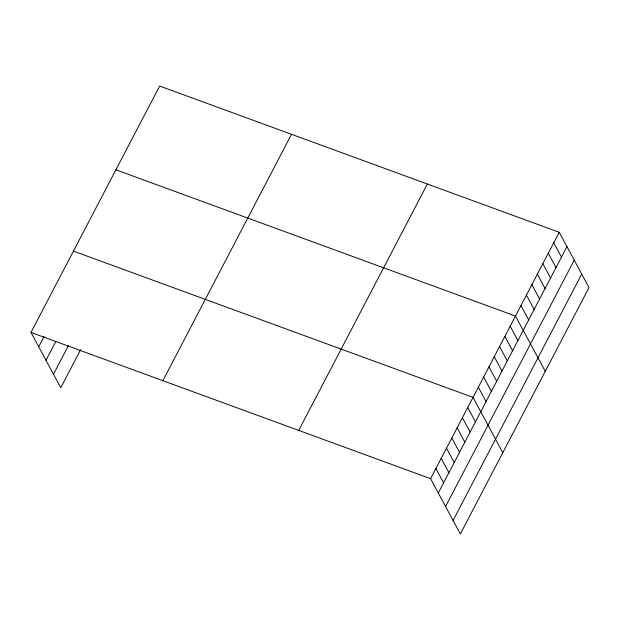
<?xml version="1.0" encoding="UTF-8"?>
<svg xmlns="http://www.w3.org/2000/svg" width="620" height="620" viewBox="0 0 620 620"><rect width="100%" height="100%" fill="white"/><g stroke="black" fill="none" stroke-linecap="round" stroke-linejoin="round"><path stroke-width="0.93" d="M31 332.421L159.65 86.04L559.232 232.291L589 287.579L460.35 533.96L430.582 478.671L31 332.421L60.768 387.709L80.67 349.595M38.719 346.758L44.028 336.598M45.996 360.274L55.73 341.643M53.498 374.193L68.533 345.402M162.858 380.68L291.508 134.3M298.716 430.412L427.366 184.032M430.582 478.671L559.232 232.291M438.301 493.016L566.951 246.636M445.579 506.525L574.229 260.144M453.073 520.451L581.723 274.071M115.909 169.81L515.491 316.06L545.259 371.349M73.454 251.115L473.037 397.366L502.805 452.654M553.761 242.761L561.488 257.106M548.297 253.231L556.016 267.577M542.826 263.702L550.552 278.047M537.362 274.179L545.081 288.517M531.89 284.65L539.617 298.987M526.427 295.12L534.146 309.458M520.955 305.59L528.682 319.928M510.183 326.221L517.902 340.566M504.874 336.389L512.601 350.726M499.565 346.549L507.292 360.894M494.264 356.717L501.983 371.054M488.955 366.877L496.674 381.215M483.646 377.038L491.373 391.383M478.338 387.206L486.064 401.543M467.728 407.526L475.447 421.871M462.419 417.694L470.146 432.032M457.111 427.854L464.837 442.2M451.81 438.022L459.529 452.36M446.501 448.183L454.22 462.528M441.192 458.343L448.919 472.688M435.883 468.511L443.61 482.848"/></g></svg>
